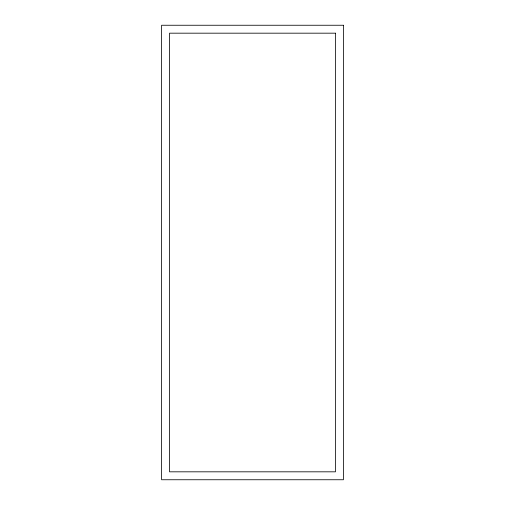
<?xml version="1.0" encoding="UTF-8"?>
<svg xmlns="http://www.w3.org/2000/svg" width="505" height="505" viewBox="0 0 505 505"><rect width="100%" height="100%" fill="white"/><g stroke="black" fill="none" stroke-linecap="round" stroke-linejoin="round"><path stroke-width="0.76" d="M343.4 25.25L161.6 25.25L161.6 479.75L343.4 479.75L343.4 25.25M335.472 33.178L169.529 33.178L169.529 471.822L335.472 471.822L335.472 33.178"/></g></svg>
